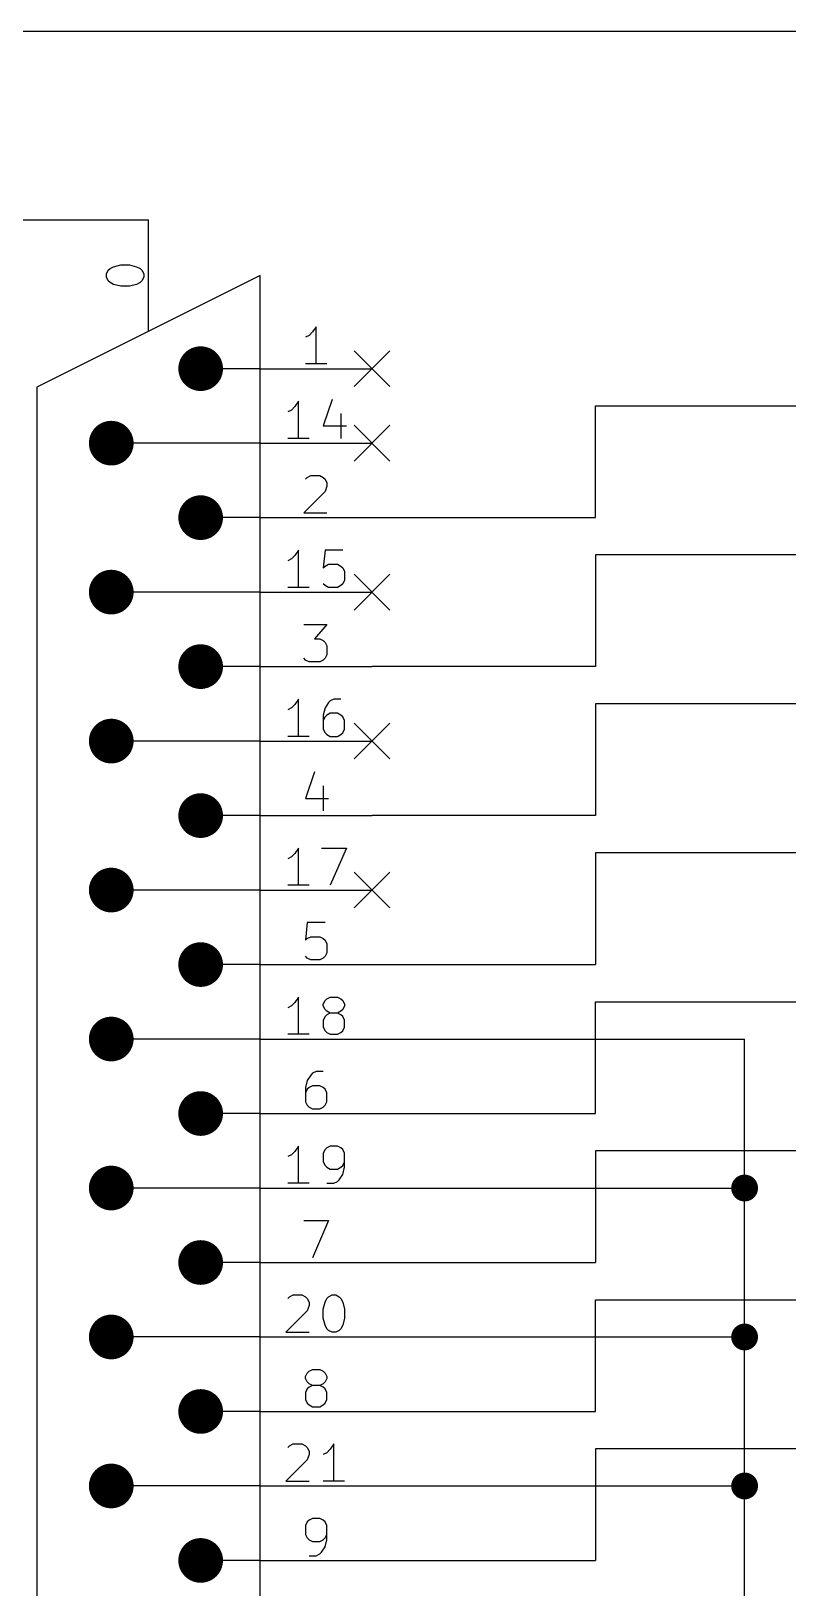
# Model space of a CAD drawing. Extents: x 0.3 to 16.3, y -11.7 to -0.2.
# Drawn here: x 10.317 to 11.333, y -2.287 to -0.197 of the extents above; entities that cross this region are included whole.
import ezdxf

# ---------------------------------------------------------------- set-up
doc = ezdxf.new("R2010")
doc.units = 0
doc.header["$MEASUREMENT"] = 0
doc.layers.add('BLACK', color=7, linetype='CONTINUOUS')

msp = doc.modelspace()

# ---------------------------------------------------------------- linework, layer by layer
at = {"layer": 'BLACK', "linetype": 'CONTINUOUS'}
for p, q in [((0.787402, -0.19685), (16.3381, -0.19685)), ((10.175, -0.45), (10.475, -0.45)), ((10.475, -0.6), (10.475, -0.45)), ((10.475, -0.6), (10.475, -0.45)), ((10.4186, -0.522618), (10.421, -0.517854)), ((10.4186, -0.522618), (10.421, -0.517854)), ((10.421, -0.517854), (10.4234, -0.515472)), ((10.421, -0.517854), (10.4234, -0.515472)), ((10.4234, -0.515472), (10.4281, -0.513094)), ((10.4234, -0.515472), (10.4281, -0.513094)), ((10.4281, -0.513094), (10.4377, -0.510713)), ((10.4281, -0.513094), (10.4377, -0.510713)), ((10.4377, -0.510713), (10.4496, -0.510713)), ((10.4377, -0.510713), (10.4496, -0.510713)), ((10.4496, -0.510713), (10.4591, -0.513094)), ((10.4496, -0.510713), (10.4591, -0.513094)), ((10.4591, -0.513094), (10.4639, -0.515472)), ((10.4591, -0.513094), (10.4639, -0.515472)), ((10.4639, -0.515472), (10.4662, -0.517854)), ((10.4639, -0.515472), (10.4662, -0.517854)), ((10.4662, -0.517854), (10.4686, -0.522618)), ((10.4662, -0.517854), (10.4686, -0.522618)), ((10.625, -0.525), (10.325, -0.675)), ((10.4186, -0.527378), (10.4186, -0.522618)), ((10.4186, -0.527378), (10.4186, -0.522618)), ((10.421, -0.532142), (10.4186, -0.527378)), ((10.421, -0.532142), (10.4186, -0.527378)), ((10.4234, -0.534524), (10.421, -0.532142)), ((10.4234, -0.534524), (10.421, -0.532142)), ((10.4281, -0.536902), (10.4234, -0.534524)), ((10.4281, -0.536902), (10.4234, -0.534524)), ((10.4377, -0.539283), (10.4281, -0.536902)), ((10.4377, -0.539283), (10.4281, -0.536902)), ((10.4496, -0.539283), (10.4377, -0.539283)), ((10.4496, -0.539283), (10.4377, -0.539283)), ((10.4591, -0.536902), (10.4496, -0.539283)), ((10.4591, -0.536902), (10.4496, -0.539283)), ((10.4639, -0.534524), (10.4591, -0.536902)), ((10.4639, -0.534524), (10.4591, -0.536902)), ((10.4662, -0.532142), (10.4639, -0.534524)), ((10.4662, -0.532142), (10.4639, -0.534524)), ((10.4686, -0.527378), (10.4662, -0.532142)), ((10.4686, -0.527378), (10.4662, -0.532142)), ((10.4686, -0.522618), (10.4686, -0.527378)), ((10.4686, -0.522618), (10.4686, -0.527378)), ((10.625, -3.175), (10.625, -0.525)), ((10.6905, -0.605524), (10.6857, -0.607902)), ((10.6905, -0.605524), (10.6857, -0.607902)), ((10.6952, -0.60076), (10.6905, -0.605524)), ((10.6952, -0.60076), (10.6905, -0.605524)), ((10.7, -0.593618), (10.6952, -0.60076)), ((10.7, -0.593618), (10.6952, -0.60076)), ((10.7, -0.643618), (10.7, -0.593618)), ((10.7, -0.643618), (10.7, -0.593618)), ((10.751, -0.626), (10.799, -0.674)), ((10.799, -0.626), (10.751, -0.674)), ((10.7143, -0.643618), (10.6857, -0.643618)), ((10.7143, -0.643618), (10.6857, -0.643618)), ((10.625, -0.65), (10.575, -0.65)), ((10.625, -0.65), (10.775, -0.65)), ((10.625, -0.65), (10.775, -0.65)), ((10.325, -0.675), (10.325, -3.025)), ((10.6667, -0.705524), (10.6619, -0.707902)), ((10.6667, -0.705524), (10.6619, -0.707902)), ((10.6714, -0.70076), (10.6667, -0.705524)), ((10.6714, -0.70076), (10.6667, -0.705524)), ((10.6762, -0.693618), (10.6714, -0.70076)), ((10.6762, -0.693618), (10.6714, -0.70076)), ((10.6762, -0.743618), (10.6762, -0.693618)), ((10.6762, -0.743618), (10.6762, -0.693618)), ((10.7214, -0.691236), (10.7095, -0.726949)), ((10.7214, -0.691236), (10.7095, -0.726949)), ((10.7333, -0.710283), (10.7333, -0.743618)), ((10.7333, -0.710283), (10.7333, -0.743618)), ((11.075, -0.85), (11.075, -0.7)), ((11.075, -0.7), (11.725, -0.7)), ((10.7095, -0.726949), (10.7405, -0.726949)), ((10.7095, -0.726949), (10.7405, -0.726949)), ((10.751, -0.726), (10.799, -0.774)), ((10.799, -0.726), (10.751, -0.774)), ((10.625, -0.75), (10.455, -0.75)), ((10.625, -0.75), (10.775, -0.75)), ((10.625, -0.75), (10.775, -0.75)), ((10.6905, -0.743618), (10.6619, -0.743618)), ((10.6905, -0.743618), (10.6619, -0.743618)), ((10.6881, -0.796), (10.6929, -0.793618)), ((10.6881, -0.796), (10.6929, -0.793618)), ((10.6929, -0.793618), (10.7048, -0.793618)), ((10.6929, -0.793618), (10.7048, -0.793618)), ((10.7048, -0.793618), (10.7095, -0.796)), ((10.7048, -0.793618), (10.7095, -0.796)), ((10.7119, -0.815047), (10.6833, -0.843618)), ((10.7119, -0.815047), (10.6833, -0.843618)), ((10.6857, -0.798378), (10.6881, -0.796)), ((10.6857, -0.798378), (10.6881, -0.796)), ((10.7095, -0.796), (10.7119, -0.798378)), ((10.7095, -0.796), (10.7119, -0.798378)), ((10.7119, -0.798378), (10.7143, -0.803142)), ((10.7119, -0.798378), (10.7143, -0.803142)), ((10.7143, -0.807902), (10.7119, -0.815047)), ((10.7143, -0.807902), (10.7119, -0.815047)), ((10.7143, -0.803142), (10.7143, -0.807902)), ((10.7143, -0.803142), (10.7143, -0.807902)), ((10.625, -0.85), (10.575, -0.85)), ((10.625, -0.85), (10.775, -0.85)), ((10.625, -0.85), (10.775, -0.85)), ((10.6833, -0.843618), (10.7143, -0.843618)), ((10.6833, -0.843618), (10.7143, -0.843618)), ((10.775, -0.85), (11.075, -0.85)), ((10.6762, -0.893618), (10.6714, -0.90076)), ((10.6762, -0.893618), (10.6714, -0.90076)), ((10.6762, -0.943618), (10.6762, -0.893618)), ((10.6762, -0.943618), (10.6762, -0.893618)), ((10.7119, -0.893618), (10.7095, -0.917425)), ((10.7119, -0.893618), (10.7095, -0.917425)), ((10.7357, -0.893618), (10.7119, -0.893618)), ((10.7357, -0.893618), (10.7119, -0.893618)), ((10.6667, -0.905524), (10.6619, -0.907902)), ((10.6667, -0.905524), (10.6619, -0.907902)), ((10.6714, -0.90076), (10.6667, -0.905524)), ((10.6714, -0.90076), (10.6667, -0.905524)), ((10.7095, -0.917425), (10.7119, -0.915047)), ((10.7095, -0.917425), (10.7119, -0.915047)), ((10.7119, -0.915047), (10.7167, -0.912665)), ((10.7119, -0.915047), (10.7167, -0.912665)), ((10.7167, -0.912665), (10.7286, -0.912665)), ((10.7167, -0.912665), (10.7286, -0.912665)), ((10.7286, -0.912665), (10.7333, -0.915047)), ((10.7286, -0.912665), (10.7333, -0.915047)), ((10.7333, -0.915047), (10.7357, -0.917425)), ((10.7333, -0.915047), (10.7357, -0.917425)), ((10.7357, -0.917425), (10.7381, -0.922189)), ((10.7357, -0.917425), (10.7381, -0.922189)), ((11.075, -0.9), (11.075, -1.05)), ((11.725, -0.9), (11.075, -0.9)), ((10.7119, -0.941236), (10.7095, -0.938854)), ((10.7119, -0.941236), (10.7095, -0.938854)), ((10.7357, -0.938854), (10.7333, -0.941236)), ((10.7357, -0.938854), (10.7333, -0.941236)), ((10.7381, -0.934094), (10.7357, -0.938854)), ((10.7381, -0.934094), (10.7357, -0.938854)), ((10.7381, -0.922189), (10.7381, -0.934094)), ((10.7381, -0.922189), (10.7381, -0.934094)), ((10.751, -0.926), (10.799, -0.974)), ((10.799, -0.926), (10.751, -0.974)), ((10.625, -0.95), (10.455, -0.95)), ((10.625, -0.95), (10.775, -0.95)), ((10.625, -0.95), (10.775, -0.95)), ((10.6905, -0.943618), (10.6619, -0.943618)), ((10.6905, -0.943618), (10.6619, -0.943618)), ((10.7167, -0.943618), (10.7119, -0.941236)), ((10.7167, -0.943618), (10.7119, -0.941236)), ((10.7286, -0.943618), (10.7167, -0.943618)), ((10.7286, -0.943618), (10.7167, -0.943618)), ((10.7333, -0.941236), (10.7286, -0.943618)), ((10.7333, -0.941236), (10.7286, -0.943618)), ((10.6833, -0.993618), (10.7143, -0.993618)), ((10.6833, -0.993618), (10.7143, -0.993618)), ((10.7143, -0.993618), (10.6976, -1.01267)), ((10.7143, -0.993618), (10.6976, -1.01267)), ((10.6976, -1.01267), (10.7048, -1.01267)), ((10.6976, -1.01267), (10.7048, -1.01267)), ((10.7048, -1.01267), (10.7095, -1.01505)), ((10.7048, -1.01267), (10.7095, -1.01505)), ((10.7095, -1.01505), (10.7119, -1.01743)), ((10.7095, -1.01505), (10.7119, -1.01743)), ((10.7119, -1.01743), (10.7143, -1.02219)), ((10.7119, -1.01743), (10.7143, -1.02219)), ((10.7143, -1.02219), (10.7143, -1.03409)), ((10.7143, -1.02219), (10.7143, -1.03409)), ((10.6857, -1.04124), (10.6833, -1.03885)), ((10.6857, -1.04124), (10.6833, -1.03885)), ((10.6905, -1.04362), (10.6857, -1.04124)), ((10.6905, -1.04362), (10.6857, -1.04124)), ((10.7048, -1.04362), (10.6905, -1.04362)), ((10.7048, -1.04362), (10.6905, -1.04362)), ((10.7095, -1.04124), (10.7048, -1.04362)), ((10.7095, -1.04124), (10.7048, -1.04362)), ((10.7119, -1.03885), (10.7095, -1.04124)), ((10.7119, -1.03885), (10.7095, -1.04124)), ((10.7143, -1.03409), (10.7119, -1.03885)), ((10.7143, -1.03409), (10.7119, -1.03885)), ((10.625, -1.05), (10.575, -1.05)), ((10.625, -1.05), (10.775, -1.05)), ((10.625, -1.05), (10.775, -1.05)), ((11.075, -1.05), (10.775, -1.05)), ((10.6667, -1.10552), (10.6619, -1.1079)), ((10.6667, -1.10552), (10.6619, -1.1079)), ((10.6714, -1.10076), (10.6667, -1.10552)), ((10.6714, -1.10076), (10.6667, -1.10552)), ((10.6762, -1.09362), (10.6714, -1.10076)), ((10.6762, -1.09362), (10.6714, -1.10076)), ((10.6762, -1.14362), (10.6762, -1.09362)), ((10.6762, -1.14362), (10.6762, -1.09362)), ((10.7119, -1.10552), (10.7095, -1.11505)), ((10.7119, -1.10552), (10.7095, -1.11505)), ((10.7167, -1.09838), (10.7119, -1.10552)), ((10.7167, -1.09838), (10.7119, -1.10552)), ((10.719, -1.096), (10.7167, -1.09838)), ((10.719, -1.096), (10.7167, -1.09838)), ((10.7238, -1.09362), (10.719, -1.096)), ((10.7238, -1.09362), (10.719, -1.096)), ((10.7333, -1.09362), (10.7238, -1.09362)), ((10.7333, -1.09362), (10.7238, -1.09362)), ((11.725, -1.1), (11.075, -1.1)), ((11.075, -1.1), (11.075, -1.25)), ((10.7095, -1.11505), (10.7095, -1.13409)), ((10.7095, -1.11505), (10.7095, -1.13409)), ((10.7119, -1.11743), (10.7095, -1.12219)), ((10.7119, -1.11743), (10.7095, -1.12219)), ((10.7143, -1.11505), (10.7119, -1.11743)), ((10.7143, -1.11505), (10.7119, -1.11743)), ((10.719, -1.11267), (10.7143, -1.11505)), ((10.719, -1.11267), (10.7143, -1.11505)), ((10.7286, -1.11267), (10.719, -1.11267)), ((10.7286, -1.11267), (10.719, -1.11267)), ((10.7333, -1.11505), (10.7286, -1.11267)), ((10.7333, -1.11505), (10.7286, -1.11267)), ((10.7357, -1.11743), (10.7333, -1.11505)), ((10.7357, -1.11743), (10.7333, -1.11505)), ((10.7381, -1.12219), (10.7357, -1.11743)), ((10.7381, -1.12219), (10.7357, -1.11743)), ((10.7381, -1.13409), (10.7381, -1.12219)), ((10.7381, -1.13409), (10.7381, -1.12219)), ((10.751, -1.126), (10.799, -1.174)), ((10.799, -1.126), (10.751, -1.174)), ((10.6905, -1.14362), (10.6619, -1.14362)), ((10.6905, -1.14362), (10.6619, -1.14362)), ((10.7095, -1.13409), (10.7119, -1.13885)), ((10.7095, -1.13409), (10.7119, -1.13885)), ((10.7119, -1.13885), (10.7143, -1.14124)), ((10.7119, -1.13885), (10.7143, -1.14124)), ((10.7143, -1.14124), (10.719, -1.14362)), ((10.7143, -1.14124), (10.719, -1.14362)), ((10.719, -1.14362), (10.7286, -1.14362)), ((10.719, -1.14362), (10.7286, -1.14362)), ((10.7286, -1.14362), (10.7333, -1.14124)), ((10.7286, -1.14362), (10.7333, -1.14124)), ((10.7333, -1.14124), (10.7357, -1.13885)), ((10.7333, -1.14124), (10.7357, -1.13885)), ((10.7357, -1.13885), (10.7381, -1.13409)), ((10.7357, -1.13885), (10.7381, -1.13409)), ((10.625, -1.15), (10.455, -1.15)), ((10.625, -1.15), (10.775, -1.15)), ((10.625, -1.15), (10.775, -1.15)), ((10.6976, -1.19124), (10.6857, -1.22695)), ((10.6976, -1.19124), (10.6857, -1.22695)), ((10.7095, -1.21028), (10.7095, -1.24362)), ((10.7095, -1.21028), (10.7095, -1.24362)), ((10.6857, -1.22695), (10.7167, -1.22695)), ((10.6857, -1.22695), (10.7167, -1.22695)), ((10.625, -1.25), (10.575, -1.25)), ((10.625, -1.25), (10.775, -1.25)), ((10.625, -1.25), (10.775, -1.25)), ((11.075, -1.25), (10.775, -1.25)), ((10.6762, -1.29362), (10.6714, -1.30076)), ((10.6762, -1.29362), (10.6714, -1.30076)), ((10.6762, -1.34362), (10.6762, -1.29362)), ((10.6762, -1.34362), (10.6762, -1.29362)), ((10.7071, -1.29362), (10.7405, -1.29362)), ((10.7071, -1.29362), (10.7405, -1.29362)), ((10.7405, -1.29362), (10.719, -1.34362)), ((10.7405, -1.29362), (10.719, -1.34362)), ((10.6667, -1.30552), (10.6619, -1.3079)), ((10.6667, -1.30552), (10.6619, -1.3079)), ((10.6714, -1.30076), (10.6667, -1.30552)), ((10.6714, -1.30076), (10.6667, -1.30552)), ((11.725, -1.3), (11.075, -1.3)), ((11.075, -1.3), (11.075, -1.45)), ((10.751, -1.326), (10.799, -1.374)), ((10.799, -1.326), (10.751, -1.374)), ((10.625, -1.35), (10.455, -1.35)), ((10.625, -1.35), (10.775, -1.35)), ((10.625, -1.35), (10.775, -1.35)), ((10.6905, -1.34362), (10.6619, -1.34362)), ((10.6905, -1.34362), (10.6619, -1.34362)), ((10.6881, -1.39362), (10.6857, -1.41743)), ((10.6881, -1.39362), (10.6857, -1.41743)), ((10.7119, -1.39362), (10.6881, -1.39362)), ((10.7119, -1.39362), (10.6881, -1.39362)), ((10.6857, -1.41743), (10.6881, -1.41505)), ((10.6857, -1.41743), (10.6881, -1.41505)), ((10.6881, -1.41505), (10.6929, -1.41267)), ((10.6881, -1.41505), (10.6929, -1.41267)), ((10.6929, -1.41267), (10.7048, -1.41267)), ((10.6929, -1.41267), (10.7048, -1.41267)), ((10.7048, -1.41267), (10.7095, -1.41505)), ((10.7048, -1.41267), (10.7095, -1.41505)), ((10.7095, -1.41505), (10.7119, -1.41743)), ((10.7095, -1.41505), (10.7119, -1.41743)), ((10.7119, -1.41743), (10.7143, -1.42219)), ((10.7119, -1.41743), (10.7143, -1.42219)), ((10.6881, -1.44124), (10.6857, -1.43885)), ((10.6881, -1.44124), (10.6857, -1.43885)), ((10.6929, -1.44362), (10.6881, -1.44124)), ((10.6929, -1.44362), (10.6881, -1.44124)), ((10.7095, -1.44124), (10.7048, -1.44362)), ((10.7095, -1.44124), (10.7048, -1.44362)), ((10.7119, -1.43885), (10.7095, -1.44124)), ((10.7119, -1.43885), (10.7095, -1.44124)), ((10.7143, -1.43409), (10.7119, -1.43885)), ((10.7143, -1.43409), (10.7119, -1.43885)), ((10.7143, -1.42219), (10.7143, -1.43409)), ((10.7143, -1.42219), (10.7143, -1.43409)), ((10.625, -1.45), (10.575, -1.45)), ((10.625, -1.45), (10.775, -1.45)), ((10.625, -1.45), (10.775, -1.45)), ((10.7048, -1.44362), (10.6929, -1.44362)), ((10.7048, -1.44362), (10.6929, -1.44362)), ((10.775, -1.45), (11.075, -1.45)), ((10.6714, -1.50076), (10.6667, -1.50552)), ((10.6714, -1.50076), (10.6667, -1.50552)), ((10.6762, -1.49362), (10.6714, -1.50076)), ((10.6762, -1.49362), (10.6714, -1.50076)), ((10.6762, -1.54362), (10.6762, -1.49362)), ((10.6762, -1.54362), (10.6762, -1.49362)), ((10.7095, -1.50314), (10.7119, -1.49838)), ((10.7095, -1.50314), (10.7119, -1.49838)), ((10.7095, -1.50552), (10.7095, -1.50314)), ((10.7095, -1.50552), (10.7095, -1.50314)), ((10.7119, -1.49838), (10.7143, -1.496)), ((10.7119, -1.49838), (10.7143, -1.496)), ((10.7143, -1.496), (10.719, -1.49362)), ((10.7143, -1.496), (10.719, -1.49362)), ((10.719, -1.49362), (10.7286, -1.49362)), ((10.719, -1.49362), (10.7286, -1.49362)), ((10.7286, -1.49362), (10.7333, -1.496)), ((10.7286, -1.49362), (10.7333, -1.496)), ((10.7333, -1.496), (10.7357, -1.49838)), ((10.7333, -1.496), (10.7357, -1.49838)), ((10.7357, -1.49838), (10.7381, -1.50314)), ((10.7357, -1.49838), (10.7381, -1.50314)), ((10.7381, -1.50314), (10.7381, -1.50552)), ((10.7381, -1.50314), (10.7381, -1.50552)), ((11.075, -1.65), (11.075, -1.5)), ((11.075, -1.5), (11.725, -1.5)), ((10.6667, -1.50552), (10.6619, -1.5079)), ((10.6667, -1.50552), (10.6619, -1.5079)), ((10.7119, -1.51028), (10.7095, -1.50552)), ((10.7119, -1.51028), (10.7095, -1.50552)), ((10.7119, -1.51981), (10.7095, -1.52457)), ((10.7119, -1.51981), (10.7095, -1.52457)), ((10.7095, -1.52457), (10.7095, -1.53409)), ((10.7095, -1.52457), (10.7095, -1.53409)), ((10.7143, -1.51267), (10.7119, -1.51028)), ((10.7143, -1.51267), (10.7119, -1.51028)), ((10.7143, -1.51743), (10.7119, -1.51981)), ((10.7143, -1.51743), (10.7119, -1.51981)), ((10.719, -1.51505), (10.7143, -1.51267)), ((10.719, -1.51505), (10.7143, -1.51267)), ((10.719, -1.51505), (10.7143, -1.51743)), ((10.719, -1.51505), (10.7143, -1.51743)), ((10.7286, -1.51505), (10.719, -1.51505)), ((10.7286, -1.51505), (10.719, -1.51505)), ((10.7333, -1.51267), (10.7286, -1.51505)), ((10.7333, -1.51267), (10.7286, -1.51505)), ((10.7333, -1.51743), (10.7286, -1.51505)), ((10.7333, -1.51743), (10.7286, -1.51505)), ((10.7357, -1.51028), (10.7333, -1.51267)), ((10.7357, -1.51028), (10.7333, -1.51267)), ((10.7357, -1.51981), (10.7333, -1.51743)), ((10.7357, -1.51981), (10.7333, -1.51743)), ((10.7381, -1.50552), (10.7357, -1.51028)), ((10.7381, -1.50552), (10.7357, -1.51028)), ((10.7381, -1.52457), (10.7357, -1.51981)), ((10.7381, -1.52457), (10.7357, -1.51981)), ((10.7381, -1.53409), (10.7381, -1.52457)), ((10.7381, -1.53409), (10.7381, -1.52457)), ((10.6905, -1.54362), (10.6619, -1.54362)), ((10.6905, -1.54362), (10.6619, -1.54362)), ((10.7095, -1.53409), (10.7119, -1.53885)), ((10.7095, -1.53409), (10.7119, -1.53885)), ((10.7119, -1.53885), (10.7143, -1.54124)), ((10.7119, -1.53885), (10.7143, -1.54124)), ((10.7143, -1.54124), (10.719, -1.54362)), ((10.7143, -1.54124), (10.719, -1.54362)), ((10.719, -1.54362), (10.7286, -1.54362)), ((10.719, -1.54362), (10.7286, -1.54362)), ((10.7286, -1.54362), (10.7333, -1.54124)), ((10.7286, -1.54362), (10.7333, -1.54124)), ((10.7333, -1.54124), (10.7357, -1.53885)), ((10.7333, -1.54124), (10.7357, -1.53885)), ((10.7357, -1.53885), (10.7381, -1.53409)), ((10.7357, -1.53885), (10.7381, -1.53409)), ((10.625, -1.55), (10.455, -1.55)), ((10.625, -1.55), (10.775, -1.55)), ((10.625, -1.55), (10.775, -1.55)), ((10.775, -1.55), (11.275, -1.55)), ((11.275, -1.75), (11.275, -1.55)), ((10.6881, -1.60552), (10.6857, -1.61505)), ((10.6881, -1.60552), (10.6857, -1.61505)), ((10.6929, -1.59838), (10.6881, -1.60552)), ((10.6929, -1.59838), (10.6881, -1.60552)), ((10.6952, -1.596), (10.6929, -1.59838)), ((10.6952, -1.596), (10.6929, -1.59838)), ((10.7, -1.59362), (10.6952, -1.596)), ((10.7, -1.59362), (10.6952, -1.596)), ((10.7095, -1.59362), (10.7, -1.59362)), ((10.7095, -1.59362), (10.7, -1.59362)), ((10.6857, -1.61505), (10.6857, -1.63409)), ((10.6857, -1.61505), (10.6857, -1.63409)), ((10.6881, -1.61743), (10.6857, -1.62219)), ((10.6881, -1.61743), (10.6857, -1.62219)), ((10.6905, -1.61505), (10.6881, -1.61743)), ((10.6905, -1.61505), (10.6881, -1.61743)), ((10.6952, -1.61267), (10.6905, -1.61505)), ((10.6952, -1.61267), (10.6905, -1.61505)), ((10.7048, -1.61267), (10.6952, -1.61267)), ((10.7048, -1.61267), (10.6952, -1.61267)), ((10.7095, -1.61505), (10.7048, -1.61267)), ((10.7095, -1.61505), (10.7048, -1.61267)), ((10.7119, -1.61743), (10.7095, -1.61505)), ((10.7119, -1.61743), (10.7095, -1.61505)), ((10.7143, -1.62219), (10.7119, -1.61743)), ((10.7143, -1.62219), (10.7119, -1.61743)), ((10.7143, -1.63409), (10.7143, -1.62219)), ((10.7143, -1.63409), (10.7143, -1.62219)), ((10.625, -1.65), (10.575, -1.65)), ((10.625, -1.65), (10.775, -1.65)), ((10.625, -1.65), (10.775, -1.65)), ((10.6857, -1.63409), (10.6881, -1.63885)), ((10.6857, -1.63409), (10.6881, -1.63885)), ((10.6881, -1.63885), (10.6905, -1.64124)), ((10.6881, -1.63885), (10.6905, -1.64124)), ((10.6905, -1.64124), (10.6952, -1.64362)), ((10.6905, -1.64124), (10.6952, -1.64362)), ((10.6952, -1.64362), (10.7048, -1.64362)), ((10.6952, -1.64362), (10.7048, -1.64362)), ((10.7048, -1.64362), (10.7095, -1.64124)), ((10.7048, -1.64362), (10.7095, -1.64124)), ((10.7095, -1.64124), (10.7119, -1.63885)), ((10.7095, -1.64124), (10.7119, -1.63885)), ((10.7119, -1.63885), (10.7143, -1.63409)), ((10.7119, -1.63885), (10.7143, -1.63409)), ((10.775, -1.65), (11.075, -1.65)), ((10.6667, -1.70552), (10.6619, -1.7079)), ((10.6667, -1.70552), (10.6619, -1.7079)), ((10.6714, -1.70076), (10.6667, -1.70552)), ((10.6714, -1.70076), (10.6667, -1.70552)), ((10.6762, -1.69362), (10.6714, -1.70076)), ((10.6762, -1.69362), (10.6714, -1.70076)), ((10.6762, -1.74362), (10.6762, -1.69362)), ((10.6762, -1.74362), (10.6762, -1.69362)), ((10.7119, -1.69838), (10.7095, -1.70314)), ((10.7119, -1.69838), (10.7095, -1.70314)), ((10.7095, -1.70314), (10.7095, -1.71505)), ((10.7095, -1.70314), (10.7095, -1.71505)), ((10.7143, -1.696), (10.7119, -1.69838)), ((10.7143, -1.696), (10.7119, -1.69838)), ((10.719, -1.69362), (10.7143, -1.696)), ((10.719, -1.69362), (10.7143, -1.696)), ((10.7286, -1.69362), (10.719, -1.69362)), ((10.7286, -1.69362), (10.719, -1.69362)), ((10.7333, -1.696), (10.7286, -1.69362)), ((10.7333, -1.696), (10.7286, -1.69362)), ((10.7357, -1.69838), (10.7333, -1.696)), ((10.7357, -1.69838), (10.7333, -1.696)), ((10.7381, -1.70314), (10.7357, -1.69838)), ((10.7381, -1.70314), (10.7357, -1.69838)), ((10.7381, -1.72219), (10.7381, -1.70314)), ((10.7381, -1.72219), (10.7381, -1.70314)), ((11.725, -1.7), (11.075, -1.7)), ((11.075, -1.7), (11.075, -1.85)), ((10.7095, -1.71505), (10.7119, -1.71981)), ((10.7095, -1.71505), (10.7119, -1.71981)), ((10.7119, -1.71981), (10.7143, -1.72219)), ((10.7119, -1.71981), (10.7143, -1.72219)), ((10.7143, -1.72219), (10.719, -1.72457)), ((10.7143, -1.72219), (10.719, -1.72457)), ((10.719, -1.72457), (10.7286, -1.72457)), ((10.719, -1.72457), (10.7286, -1.72457)), ((10.7286, -1.72457), (10.7333, -1.72219)), ((10.7286, -1.72457), (10.7333, -1.72219)), ((10.7309, -1.73885), (10.7357, -1.73171)), ((10.7309, -1.73885), (10.7357, -1.73171)), ((10.7333, -1.72219), (10.7357, -1.71981)), ((10.7333, -1.72219), (10.7357, -1.71981)), ((10.7357, -1.71981), (10.7381, -1.71505)), ((10.7357, -1.71981), (10.7381, -1.71505)), ((10.7357, -1.73171), (10.7381, -1.72219)), ((10.7357, -1.73171), (10.7381, -1.72219)), ((10.625, -1.75), (10.455, -1.75)), ((10.625, -1.75), (10.775, -1.75)), ((10.625, -1.75), (10.775, -1.75)), ((10.6905, -1.74362), (10.6619, -1.74362)), ((10.6905, -1.74362), (10.6619, -1.74362)), ((10.7143, -1.74362), (10.7238, -1.74362)), ((10.7143, -1.74362), (10.7238, -1.74362)), ((10.7238, -1.74362), (10.7286, -1.74124)), ((10.7238, -1.74362), (10.7286, -1.74124)), ((10.7286, -1.74124), (10.7309, -1.73885)), ((10.7286, -1.74124), (10.7309, -1.73885)), ((10.775, -1.75), (11.275, -1.75)), ((11.275, -1.95), (11.275, -1.75)), ((10.6833, -1.79362), (10.7167, -1.79362)), ((10.6833, -1.79362), (10.7167, -1.79362)), ((10.7167, -1.79362), (10.6952, -1.84362)), ((10.7167, -1.79362), (10.6952, -1.84362)), ((10.625, -1.85), (10.575, -1.85)), ((10.625, -1.85), (10.775, -1.85)), ((10.625, -1.85), (10.775, -1.85)), ((10.775, -1.85), (11.075, -1.85)), ((10.6619, -1.89838), (10.6643, -1.896)), ((10.6619, -1.89838), (10.6643, -1.896)), ((10.6643, -1.896), (10.669, -1.89362)), ((10.6643, -1.896), (10.669, -1.89362)), ((10.669, -1.89362), (10.6809, -1.89362)), ((10.669, -1.89362), (10.6809, -1.89362)), ((10.6809, -1.89362), (10.6857, -1.896)), ((10.6809, -1.89362), (10.6857, -1.896)), ((10.6857, -1.896), (10.6881, -1.89838)), ((10.6857, -1.896), (10.6881, -1.89838)), ((10.6881, -1.89838), (10.6905, -1.90314)), ((10.6881, -1.89838), (10.6905, -1.90314)), ((10.7119, -1.90314), (10.7143, -1.89838)), ((10.7119, -1.90314), (10.7143, -1.89838)), ((10.7143, -1.89838), (10.7167, -1.896)), ((10.7143, -1.89838), (10.7167, -1.896)), ((10.7167, -1.896), (10.7214, -1.89362)), ((10.7167, -1.896), (10.7214, -1.89362)), ((10.7214, -1.89362), (10.7262, -1.89362)), ((10.7214, -1.89362), (10.7262, -1.89362)), ((10.7262, -1.89362), (10.7309, -1.896)), ((10.7262, -1.89362), (10.7309, -1.896)), ((10.7309, -1.896), (10.7333, -1.89838)), ((10.7309, -1.896), (10.7333, -1.89838)), ((10.7333, -1.89838), (10.7357, -1.90314)), ((10.7333, -1.89838), (10.7357, -1.90314)), ((11.075, -1.9), (11.725, -1.9)), ((11.075, -2.05), (11.075, -1.9)), ((10.6881, -1.91505), (10.6595, -1.94362)), ((10.6881, -1.91505), (10.6595, -1.94362)), ((10.6905, -1.9079), (10.6881, -1.91505)), ((10.6905, -1.9079), (10.6881, -1.91505)), ((10.6905, -1.90314), (10.6905, -1.9079)), ((10.6905, -1.90314), (10.6905, -1.9079)), ((10.7095, -1.91267), (10.7119, -1.90314)), ((10.7095, -1.91267), (10.7119, -1.90314)), ((10.7095, -1.92457), (10.7095, -1.91267)), ((10.7095, -1.92457), (10.7095, -1.91267)), ((10.7357, -1.90314), (10.7381, -1.91267)), ((10.7357, -1.90314), (10.7381, -1.91267)), ((10.7381, -1.91267), (10.7381, -1.92457)), ((10.7381, -1.91267), (10.7381, -1.92457)), ((10.6595, -1.94362), (10.6905, -1.94362)), ((10.6595, -1.94362), (10.6905, -1.94362)), ((10.7119, -1.93409), (10.7095, -1.92457)), ((10.7119, -1.93409), (10.7095, -1.92457)), ((10.7143, -1.93885), (10.7119, -1.93409)), ((10.7143, -1.93885), (10.7119, -1.93409)), ((10.7167, -1.94124), (10.7143, -1.93885)), ((10.7167, -1.94124), (10.7143, -1.93885)), ((10.7214, -1.94362), (10.7167, -1.94124)), ((10.7214, -1.94362), (10.7167, -1.94124)), ((10.7262, -1.94362), (10.7214, -1.94362)), ((10.7262, -1.94362), (10.7214, -1.94362)), ((10.7309, -1.94124), (10.7262, -1.94362)), ((10.7309, -1.94124), (10.7262, -1.94362)), ((10.7333, -1.93885), (10.7309, -1.94124)), ((10.7333, -1.93885), (10.7309, -1.94124)), ((10.7357, -1.93409), (10.7333, -1.93885)), ((10.7357, -1.93409), (10.7333, -1.93885)), ((10.7381, -1.92457), (10.7357, -1.93409)), ((10.7381, -1.92457), (10.7357, -1.93409)), ((10.625, -1.95), (10.455, -1.95)), ((10.625, -1.95), (10.775, -1.95)), ((10.625, -1.95), (10.775, -1.95)), ((10.775, -1.95), (11.275, -1.95)), ((11.275, -2.15), (11.275, -1.95)), ((10.6857, -2.00314), (10.6881, -1.99838)), ((10.6857, -2.00314), (10.6881, -1.99838)), ((10.6857, -2.00552), (10.6857, -2.00314)), ((10.6857, -2.00552), (10.6857, -2.00314)), ((10.6881, -2.01028), (10.6857, -2.00552)), ((10.6881, -2.01028), (10.6857, -2.00552)), ((10.6881, -1.99838), (10.6905, -1.996)), ((10.6881, -1.99838), (10.6905, -1.996)), ((10.6905, -1.996), (10.6952, -1.99362)), ((10.6905, -1.996), (10.6952, -1.99362)), ((10.6952, -1.99362), (10.7048, -1.99362)), ((10.6952, -1.99362), (10.7048, -1.99362)), ((10.7048, -1.99362), (10.7095, -1.996)), ((10.7048, -1.99362), (10.7095, -1.996)), ((10.7095, -1.996), (10.7119, -1.99838)), ((10.7095, -1.996), (10.7119, -1.99838)), ((10.7119, -1.99838), (10.7143, -2.00314)), ((10.7119, -1.99838), (10.7143, -2.00314)), ((10.7143, -2.00552), (10.7119, -2.01028)), ((10.7143, -2.00552), (10.7119, -2.01028)), ((10.7143, -2.00314), (10.7143, -2.00552)), ((10.7143, -2.00314), (10.7143, -2.00552)), ((10.6881, -2.01981), (10.6857, -2.02457)), ((10.6881, -2.01981), (10.6857, -2.02457)), ((10.6857, -2.02457), (10.6857, -2.03409)), ((10.6857, -2.02457), (10.6857, -2.03409)), ((10.6905, -2.01267), (10.6881, -2.01028)), ((10.6905, -2.01267), (10.6881, -2.01028)), ((10.6905, -2.01743), (10.6881, -2.01981)), ((10.6905, -2.01743), (10.6881, -2.01981)), ((10.6952, -2.01505), (10.6905, -2.01267)), ((10.6952, -2.01505), (10.6905, -2.01267)), ((10.6952, -2.01505), (10.6905, -2.01743)), ((10.6952, -2.01505), (10.6905, -2.01743)), ((10.7048, -2.01505), (10.6952, -2.01505)), ((10.7048, -2.01505), (10.6952, -2.01505)), ((10.7095, -2.01267), (10.7048, -2.01505)), ((10.7095, -2.01267), (10.7048, -2.01505)), ((10.7095, -2.01743), (10.7048, -2.01505)), ((10.7095, -2.01743), (10.7048, -2.01505)), ((10.7119, -2.01028), (10.7095, -2.01267)), ((10.7119, -2.01028), (10.7095, -2.01267)), ((10.7119, -2.01981), (10.7095, -2.01743)), ((10.7119, -2.01981), (10.7095, -2.01743)), ((10.7143, -2.02457), (10.7119, -2.01981)), ((10.7143, -2.02457), (10.7119, -2.01981)), ((10.7143, -2.03409), (10.7143, -2.02457)), ((10.7143, -2.03409), (10.7143, -2.02457)), ((10.6857, -2.03409), (10.6881, -2.03885)), ((10.6857, -2.03409), (10.6881, -2.03885)), ((10.6881, -2.03885), (10.6905, -2.04124)), ((10.6881, -2.03885), (10.6905, -2.04124)), ((10.6905, -2.04124), (10.6952, -2.04362)), ((10.6905, -2.04124), (10.6952, -2.04362)), ((10.6952, -2.04362), (10.7048, -2.04362)), ((10.6952, -2.04362), (10.7048, -2.04362)), ((10.7048, -2.04362), (10.7095, -2.04124)), ((10.7048, -2.04362), (10.7095, -2.04124)), ((10.7095, -2.04124), (10.7119, -2.03885)), ((10.7095, -2.04124), (10.7119, -2.03885)), ((10.7119, -2.03885), (10.7143, -2.03409)), ((10.7119, -2.03885), (10.7143, -2.03409)), ((10.625, -2.05), (10.575, -2.05)), ((10.625, -2.05), (10.775, -2.05)), ((10.625, -2.05), (10.775, -2.05)), ((10.775, -2.05), (11.075, -2.05)), ((10.6619, -2.09838), (10.6643, -2.096)), ((10.6619, -2.09838), (10.6643, -2.096)), ((10.6643, -2.096), (10.669, -2.09362)), ((10.6643, -2.096), (10.669, -2.09362)), ((10.669, -2.09362), (10.6809, -2.09362)), ((10.669, -2.09362), (10.6809, -2.09362)), ((10.6809, -2.09362), (10.6857, -2.096)), ((10.6809, -2.09362), (10.6857, -2.096)), ((10.6857, -2.096), (10.6881, -2.09838)), ((10.6857, -2.096), (10.6881, -2.09838)), ((10.6881, -2.09838), (10.6905, -2.10314)), ((10.6881, -2.09838), (10.6905, -2.10314)), ((10.6905, -2.1079), (10.6881, -2.11505)), ((10.6905, -2.1079), (10.6881, -2.11505)), ((10.6905, -2.10314), (10.6905, -2.1079)), ((10.6905, -2.10314), (10.6905, -2.1079)), ((10.7143, -2.10552), (10.7095, -2.1079)), ((10.7143, -2.10552), (10.7095, -2.1079)), ((10.719, -2.10076), (10.7143, -2.10552)), ((10.719, -2.10076), (10.7143, -2.10552)), ((10.7238, -2.09362), (10.719, -2.10076)), ((10.7238, -2.09362), (10.719, -2.10076)), ((10.7238, -2.14362), (10.7238, -2.09362)), ((10.7238, -2.14362), (10.7238, -2.09362)), ((11.725, -2.1), (11.075, -2.1)), ((11.075, -2.1), (11.075, -2.25)), ((10.6881, -2.11505), (10.6595, -2.14362)), ((10.6881, -2.11505), (10.6595, -2.14362)), ((10.625, -2.15), (10.455, -2.15)), ((10.625, -2.15), (10.775, -2.15)), ((10.625, -2.15), (10.775, -2.15)), ((10.6595, -2.14362), (10.6905, -2.14362)), ((10.6595, -2.14362), (10.6905, -2.14362)), ((10.7381, -2.14362), (10.7095, -2.14362)), ((10.7381, -2.14362), (10.7095, -2.14362)), ((10.775, -2.15), (11.275, -2.15)), ((11.275, -2.35), (11.275, -2.15)), ((10.6952, -2.19362), (10.6905, -2.196)), ((10.6952, -2.19362), (10.6905, -2.196)), ((10.7048, -2.19362), (10.6952, -2.19362)), ((10.7048, -2.19362), (10.6952, -2.19362)), ((10.7095, -2.196), (10.7048, -2.19362)), ((10.7095, -2.196), (10.7048, -2.19362)), ((10.6881, -2.19838), (10.6857, -2.20314)), ((10.6881, -2.19838), (10.6857, -2.20314)), ((10.6857, -2.20314), (10.6857, -2.21505)), ((10.6857, -2.20314), (10.6857, -2.21505)), ((10.6857, -2.21505), (10.6881, -2.21981)), ((10.6857, -2.21505), (10.6881, -2.21981)), ((10.6905, -2.196), (10.6881, -2.19838)), ((10.6905, -2.196), (10.6881, -2.19838)), ((10.7119, -2.19838), (10.7095, -2.196)), ((10.7119, -2.19838), (10.7095, -2.196)), ((10.7143, -2.20314), (10.7119, -2.19838)), ((10.7143, -2.20314), (10.7119, -2.19838)), ((10.7119, -2.21981), (10.7143, -2.21505)), ((10.7119, -2.21981), (10.7143, -2.21505)), ((10.7143, -2.22219), (10.7143, -2.20314)), ((10.7143, -2.22219), (10.7143, -2.20314)), ((10.6881, -2.21981), (10.6905, -2.22219)), ((10.6881, -2.21981), (10.6905, -2.22219)), ((10.6905, -2.22219), (10.6952, -2.22457)), ((10.6905, -2.22219), (10.6952, -2.22457)), ((10.6952, -2.22457), (10.7048, -2.22457)), ((10.6952, -2.22457), (10.7048, -2.22457)), ((10.7048, -2.22457), (10.7095, -2.22219)), ((10.7048, -2.22457), (10.7095, -2.22219)), ((10.7071, -2.23885), (10.7119, -2.23171)), ((10.7071, -2.23885), (10.7119, -2.23171)), ((10.7095, -2.22219), (10.7119, -2.21981)), ((10.7095, -2.22219), (10.7119, -2.21981)), ((10.7119, -2.23171), (10.7143, -2.22219)), ((10.7119, -2.23171), (10.7143, -2.22219)), ((10.625, -2.25), (10.575, -2.25)), ((10.625, -2.25), (10.775, -2.25)), ((10.625, -2.25), (10.775, -2.25)), ((10.6905, -2.24362), (10.7, -2.24362)), ((10.6905, -2.24362), (10.7, -2.24362)), ((10.7, -2.24362), (10.7048, -2.24124)), ((10.7, -2.24362), (10.7048, -2.24124)), ((10.7048, -2.24124), (10.7071, -2.23885)), ((10.7048, -2.24124), (10.7071, -2.23885)), ((10.775, -2.25), (11.075, -2.25))]:
    msp.add_line(p, q, dxfattribs=at)
at = {"layer": 'BLACK'}
for points, const_width in [([(10.53, -0.65, 1), (10.56, -0.65, 1)], 0.03), ([(10.41, -0.75, 1), (10.44, -0.75, 1)], 0.03), ([(10.53, -0.85, 1), (10.56, -0.85, 1)], 0.03), ([(10.41, -0.95, 1), (10.44, -0.95, 1)], 0.03), ([(10.53, -1.05, 1), (10.56, -1.05, 1)], 0.03), ([(10.41, -1.15, 1), (10.44, -1.15, 1)], 0.03), ([(10.53, -1.25, 1), (10.56, -1.25, 1)], 0.03), ([(10.41, -1.35, 1), (10.44, -1.35, 1)], 0.03), ([(10.53, -1.45, 1), (10.56, -1.45, 1)], 0.03), ([(10.41, -1.55, 1), (10.44, -1.55, 1)], 0.03), ([(10.53, -1.65, 1), (10.56, -1.65, 1)], 0.03), ([(10.41, -1.75, 1), (10.44, -1.75, 1)], 0.03), ([(11.266, -1.75, 1), (11.284, -1.75, 1)], 0.018), ([(10.53, -1.85, 1), (10.56, -1.85, 1)], 0.03), ([(10.41, -1.95, 1), (10.44, -1.95, 1)], 0.03), ([(11.266, -1.95, 1), (11.284, -1.95, 1)], 0.018), ([(10.53, -2.05, 1), (10.56, -2.05, 1)], 0.03), ([(10.41, -2.15, 1), (10.44, -2.15, 1)], 0.03), ([(11.266, -2.15, 1), (11.284, -2.15, 1)], 0.018), ([(10.53, -2.25, 1), (10.56, -2.25, 1)], 0.03)]:
    msp.add_lwpolyline(points, format="xyb", close=True, dxfattribs=dict(at, const_width=const_width))

doc.saveas('drawing.dxf')
